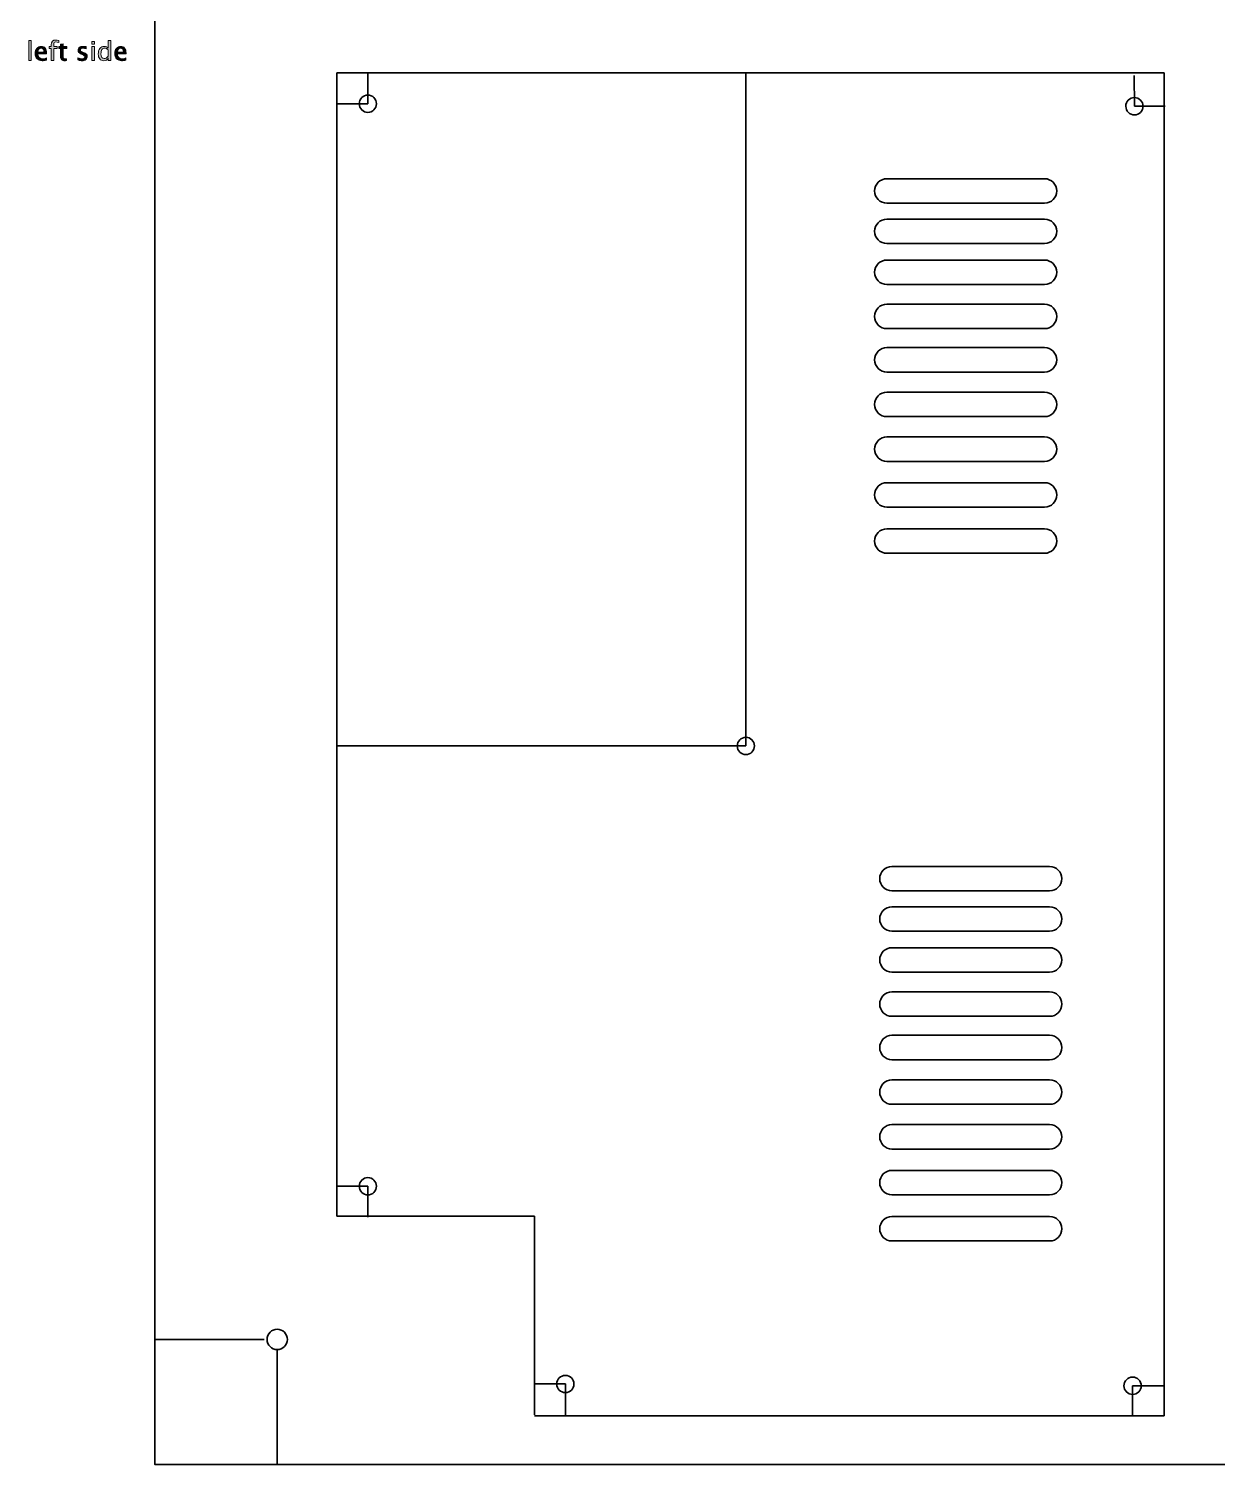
# Model space of a CAD drawing. Header units: inches. Extents: x 4 to 816, y 71 to 806.
# Drawn here: x 3.6 to 188.2, y 215.4 to 438.5 of the extents above; entities that cross this region are included whole.
import ezdxf

# ---------------------------------------------------------------- set-up
doc = ezdxf.new("R2010")
doc.units = ezdxf.units.IN
doc.header["$MEASUREMENT"] = 0
doc.layers.add('Layer 1', color=7, linetype='Continuous')

# ---------------------------------------------------------------- blocks, each defined once
blk = doc.blocks.new('block 12')
at = {"layer": 'Layer 1', "color": 240, "lineweight": 35, "true_color": 0xed1c24}
blk.add_lwpolyline([(23.17, 564.53), (23.17, 215.57), (406.63, 215.57), (406.63, 564.53)], dxfattribs=at)
blk = doc.blocks.new('block 43')
at = {"layer": 'Layer 1', "color": 240, "lineweight": 35, "true_color": 0xed1c24}
blk.add_open_spline([(40.62, 234.97), (40.62, 235.84), (41.33, 236.55), (42.2, 236.55), (43.08, 236.55), (43.78, 235.84), (43.78, 234.97), (43.78, 234.09), (43.08, 233.39), (42.2, 233.39), (41.33, 233.39), (40.62, 234.09), (40.62, 234.97)], degree=3, knots=[0, 0, 0, 0, 1, 1, 1, 2, 2, 2, 3, 3, 3, 4, 4, 4, 4], dxfattribs=at)
blk = doc.blocks.new('block 44')
at = {"layer": 'Layer 1', "color": 140, "lineweight": 35, "true_color": 0x00adef}
blk.add_lwpolyline([(40.15, 234.97), (23.17, 234.97)], dxfattribs=at)
blk = doc.blocks.new('block 45')
at = {"layer": 'Layer 1', "color": 140, "lineweight": 35, "true_color": 0x00adef}
blk.add_lwpolyline([(42.2, 233.41), (42.2, 215.43)], dxfattribs=at)
blk = doc.blocks.new('block 124')
at = {"layer": 'Layer 1', "color": 140, "lineweight": 35, "true_color": 0x00adef}
blk.add_lwpolyline([(82.16, 223.09), (179.94, 223.09)], dxfattribs=at)
blk = doc.blocks.new('block 125')
at = {"layer": 'Layer 1', "color": 140, "lineweight": 35, "true_color": 0x00adef}
blk.add_lwpolyline([(179.94, 223.09), (179.94, 431.6)], dxfattribs=at)
blk = doc.blocks.new('block 126')
at = {"layer": 'Layer 1', "color": 140, "lineweight": 35, "true_color": 0x00adef}
blk.add_lwpolyline([(82.16, 223.26), (82.16, 254.08)], dxfattribs=at)
blk = doc.blocks.new('block 127')
at = {"layer": 'Layer 1', "color": 140, "lineweight": 35, "true_color": 0x00adef}
blk.add_lwpolyline([(82.16, 254.08), (51.48, 254.08)], dxfattribs=at)
blk = doc.blocks.new('block 128')
at = {"layer": 'Layer 1', "color": 140, "lineweight": 35, "true_color": 0x00adef}
blk.add_lwpolyline([(51.48, 254.08), (51.48, 431.6)], dxfattribs=at)
blk = doc.blocks.new('block 129')
at = {"layer": 'Layer 1', "color": 140, "lineweight": 35, "true_color": 0x00adef}
blk.add_lwpolyline([(179.94, 431.6), (51.48, 431.6)], dxfattribs=at)
blk = doc.blocks.new('block 130')
at = {"layer": 'Layer 1', "color": 140, "lineweight": 35, "true_color": 0x00adef}
blk.add_lwpolyline([(56.28, 431.6), (56.28, 426.81)], dxfattribs=at)
blk = doc.blocks.new('block 131')
at = {"layer": 'Layer 1', "color": 140, "lineweight": 35, "true_color": 0x00adef}
blk.add_lwpolyline([(51.48, 426.81), (56.28, 426.81)], dxfattribs=at)
blk = doc.blocks.new('block 132')
at = {"layer": 'Layer 1', "color": 240, "lineweight": 35, "true_color": 0xed1c24}
blk.add_open_spline([(57.61, 426.81), (57.61, 426.07), (57.02, 425.47), (56.28, 425.47), (55.54, 425.47), (54.94, 426.07), (54.94, 426.81), (54.94, 427.55), (55.54, 428.15), (56.28, 428.15), (57.02, 428.15), (57.61, 427.55), (57.61, 426.81)], degree=3, knots=[0, 0, 0, 0, 1, 1, 1, 2, 2, 2, 3, 3, 3, 4, 4, 4, 4], dxfattribs=at)
blk = doc.blocks.new('block 133')
at = {"layer": 'Layer 1', "color": 140, "lineweight": 35, "true_color": 0x00adef}
blk.add_lwpolyline([(180.12, 426.43), (175.32, 426.42)], dxfattribs=at)
blk = doc.blocks.new('block 134')
at = {"layer": 'Layer 1', "color": 140, "lineweight": 35, "true_color": 0x00adef}
blk.add_lwpolyline([(175.31, 431.21), (175.32, 426.42)], dxfattribs=at)
blk = doc.blocks.new('block 135')
at = {"layer": 'Layer 1', "color": 240, "lineweight": 35, "true_color": 0xed1c24}
blk.add_open_spline([(175.33, 425.08), (174.59, 425.08), (173.99, 425.67), (173.99, 426.41), (173.98, 427.15), (174.58, 427.75), (175.32, 427.76), (176.06, 427.76), (176.66, 427.16), (176.66, 426.42), (176.66, 425.68), (176.07, 425.08), (175.33, 425.08)], degree=3, knots=[0, 0, 0, 0, 1, 1, 1, 2, 2, 2, 3, 3, 3, 4, 4, 4, 4], dxfattribs=at)
blk = doc.blocks.new('block 136')
at = {"layer": 'Layer 1', "color": 140, "lineweight": 35, "true_color": 0x00adef}
blk.add_lwpolyline([(51.48, 258.75), (56.28, 258.75)], dxfattribs=at)
blk = doc.blocks.new('block 137')
at = {"layer": 'Layer 1', "color": 140, "lineweight": 35, "true_color": 0x00adef}
blk.add_lwpolyline([(56.28, 253.96), (56.28, 258.75)], dxfattribs=at)
blk = doc.blocks.new('block 138')
at = {"layer": 'Layer 1', "color": 240, "lineweight": 35, "true_color": 0xed1c24}
blk.add_open_spline([(56.28, 260.09), (57.02, 260.09), (57.61, 259.49), (57.61, 258.75), (57.61, 258.01), (57.02, 257.41), (56.28, 257.41), (55.54, 257.41), (54.94, 258.01), (54.94, 258.75), (54.94, 259.49), (55.54, 260.09), (56.28, 260.09)], degree=3, knots=[0, 0, 0, 0, 1, 1, 1, 2, 2, 2, 3, 3, 3, 4, 4, 4, 4], dxfattribs=at)
blk = doc.blocks.new('block 139')
at = {"layer": 'Layer 1', "color": 140, "lineweight": 35, "true_color": 0x00adef}
blk.add_lwpolyline([(82.16, 228.05), (86.95, 228.05)], dxfattribs=at)
blk = doc.blocks.new('block 140')
at = {"layer": 'Layer 1', "color": 140, "lineweight": 35, "true_color": 0x00adef}
blk.add_lwpolyline([(86.95, 223.26), (86.95, 228.05)], dxfattribs=at)
blk = doc.blocks.new('block 141')
at = {"layer": 'Layer 1', "color": 240, "lineweight": 35, "true_color": 0xed1c24}
blk.add_open_spline([(86.95, 229.39), (87.69, 229.39), (88.29, 228.79), (88.29, 228.05), (88.29, 227.31), (87.69, 226.71), (86.95, 226.71), (86.22, 226.71), (85.62, 227.31), (85.62, 228.05), (85.62, 228.79), (86.22, 229.39), (86.95, 229.39)], degree=3, knots=[0, 0, 0, 0, 1, 1, 1, 2, 2, 2, 3, 3, 3, 4, 4, 4, 4], dxfattribs=at)
blk = doc.blocks.new('block 142')
at = {"layer": 'Layer 1', "color": 140, "lineweight": 35, "true_color": 0x00adef}
blk.add_lwpolyline([(175.04, 222.98), (175.04, 227.77)], dxfattribs=at)
blk = doc.blocks.new('block 143')
at = {"layer": 'Layer 1', "color": 140, "lineweight": 35, "true_color": 0x00adef}
blk.add_lwpolyline([(179.83, 227.77), (175.04, 227.77)], dxfattribs=at)
blk = doc.blocks.new('block 144')
at = {"layer": 'Layer 1', "color": 240, "lineweight": 35, "true_color": 0xed1c24}
blk.add_open_spline([(173.7, 227.77), (173.7, 228.51), (174.3, 229.11), (175.04, 229.11), (175.78, 229.11), (176.38, 228.51), (176.38, 227.77), (176.38, 227.03), (175.78, 226.43), (175.04, 226.43), (174.3, 226.43), (173.7, 227.03), (173.7, 227.77)], degree=3, knots=[0, 0, 0, 0, 1, 1, 1, 2, 2, 2, 3, 3, 3, 4, 4, 4, 4], dxfattribs=at)
blk = doc.blocks.new('block 145')
at = {"layer": 'Layer 1', "color": 140, "lineweight": 35, "true_color": 0x00adef}
blk.add_lwpolyline([(114.98, 431.6), (114.98, 327.11)], dxfattribs=at)
blk = doc.blocks.new('block 146')
at = {"layer": 'Layer 1', "color": 140, "lineweight": 35, "true_color": 0x00adef}
blk.add_lwpolyline([(114.98, 327.11), (51.48, 327.11)], dxfattribs=at)
blk = doc.blocks.new('block 147')
at = {"layer": 'Layer 1', "color": 240, "lineweight": 35, "true_color": 0xed1c24}
blk.add_open_spline([(114.98, 325.77), (114.24, 325.77), (113.64, 326.36), (113.64, 327.1), (113.64, 327.84), (114.23, 328.44), (114.97, 328.45), (115.71, 328.45), (116.31, 327.85), (116.31, 327.11), (116.32, 326.37), (115.72, 325.77), (114.98, 325.77)], degree=3, knots=[0, 0, 0, 0, 1, 1, 1, 2, 2, 2, 3, 3, 3, 4, 4, 4, 4], dxfattribs=at)
blk = doc.blocks.new('block 148')
at = {"layer": 'Layer 1', "color": 240, "lineweight": 35, "true_color": 0xed1c24}
blk.add_open_spline([(161.37, 411.38), (161.37, 411.38), (136.87, 411.38), (136.87, 411.38), (135.83, 411.38), (134.97, 412.23), (134.97, 413.27), (134.97, 414.31), (135.83, 415.17), (136.87, 415.17), (136.87, 415.17), (161.37, 415.17), (161.37, 415.17), (162.41, 415.17), (163.26, 414.31), (163.26, 413.27), (163.26, 412.23), (162.41, 411.38), (161.37, 411.38)], degree=3, knots=[0, 0, 0, 0, 1, 1, 1, 2, 2, 2, 3, 3, 3, 4, 4, 4, 5, 5, 5, 6, 6, 6, 6], dxfattribs=at)
blk = doc.blocks.new('block 149')
at = {"layer": 'Layer 1', "color": 240, "lineweight": 35, "true_color": 0xed1c24}
blk.add_open_spline([(161.37, 405.11), (161.37, 405.11), (136.87, 405.11), (136.87, 405.11), (135.83, 405.11), (134.97, 405.96), (134.97, 407), (134.97, 408.04), (135.83, 408.9), (136.87, 408.9), (136.87, 408.9), (161.37, 408.9), (161.37, 408.9), (162.41, 408.9), (163.26, 408.04), (163.26, 407), (163.26, 405.96), (162.41, 405.11), (161.37, 405.11)], degree=3, knots=[0, 0, 0, 0, 1, 1, 1, 2, 2, 2, 3, 3, 3, 4, 4, 4, 5, 5, 5, 6, 6, 6, 6], dxfattribs=at)
blk = doc.blocks.new('block 150')
at = {"layer": 'Layer 1', "color": 240, "lineweight": 35, "true_color": 0xed1c24}
blk.add_open_spline([(161.37, 398.75), (161.37, 398.75), (136.87, 398.75), (136.87, 398.75), (135.83, 398.75), (134.97, 399.61), (134.97, 400.65), (134.97, 401.69), (135.83, 402.54), (136.87, 402.54), (136.87, 402.54), (161.37, 402.54), (161.37, 402.54), (162.41, 402.54), (163.26, 401.69), (163.26, 400.65), (163.26, 399.61), (162.41, 398.75), (161.37, 398.75)], degree=3, knots=[0, 0, 0, 0, 1, 1, 1, 2, 2, 2, 3, 3, 3, 4, 4, 4, 5, 5, 5, 6, 6, 6, 6], dxfattribs=at)
blk = doc.blocks.new('block 151')
at = {"layer": 'Layer 1', "color": 240, "lineweight": 35, "true_color": 0xed1c24}
blk.add_open_spline([(161.37, 391.89), (161.37, 391.89), (136.87, 391.89), (136.87, 391.89), (135.83, 391.89), (134.97, 392.75), (134.97, 393.79), (134.97, 394.83), (135.83, 395.69), (136.87, 395.69), (136.87, 395.69), (161.37, 395.69), (161.37, 395.69), (162.41, 395.69), (163.26, 394.83), (163.26, 393.79), (163.26, 392.75), (162.41, 391.89), (161.37, 391.89)], degree=3, knots=[0, 0, 0, 0, 1, 1, 1, 2, 2, 2, 3, 3, 3, 4, 4, 4, 5, 5, 5, 6, 6, 6, 6], dxfattribs=at)
blk = doc.blocks.new('block 152')
at = {"layer": 'Layer 1', "color": 240, "lineweight": 35, "true_color": 0xed1c24}
blk.add_open_spline([(161.37, 385.15), (161.37, 385.15), (136.87, 385.15), (136.87, 385.15), (135.83, 385.15), (134.97, 386.01), (134.97, 387.05), (134.97, 388.09), (135.83, 388.94), (136.87, 388.94), (136.87, 388.94), (161.37, 388.94), (161.37, 388.94), (162.41, 388.94), (163.26, 388.09), (163.26, 387.05), (163.26, 386.01), (162.41, 385.15), (161.37, 385.15)], degree=3, knots=[0, 0, 0, 0, 1, 1, 1, 2, 2, 2, 3, 3, 3, 4, 4, 4, 5, 5, 5, 6, 6, 6, 6], dxfattribs=at)
blk = doc.blocks.new('block 153')
at = {"layer": 'Layer 1', "color": 240, "lineweight": 35, "true_color": 0xed1c24}
blk.add_open_spline([(161.37, 378.23), (161.37, 378.23), (136.87, 378.23), (136.87, 378.23), (135.83, 378.23), (134.97, 379.08), (134.97, 380.13), (134.97, 381.17), (135.83, 382.02), (136.87, 382.02), (136.87, 382.02), (161.37, 382.02), (161.37, 382.02), (162.41, 382.02), (163.26, 381.17), (163.26, 380.13), (163.26, 379.08), (162.41, 378.23), (161.37, 378.23)], degree=3, knots=[0, 0, 0, 0, 1, 1, 1, 2, 2, 2, 3, 3, 3, 4, 4, 4, 5, 5, 5, 6, 6, 6, 6], dxfattribs=at)
blk = doc.blocks.new('block 154')
at = {"layer": 'Layer 1', "color": 240, "lineweight": 35, "true_color": 0xed1c24}
blk.add_open_spline([(161.37, 371.29), (161.37, 371.29), (136.87, 371.29), (136.87, 371.29), (135.83, 371.29), (134.97, 372.14), (134.97, 373.18), (134.97, 374.22), (135.83, 375.08), (136.87, 375.08), (136.87, 375.08), (161.37, 375.08), (161.37, 375.08), (162.41, 375.08), (163.26, 374.22), (163.26, 373.18), (163.26, 372.14), (162.41, 371.29), (161.37, 371.29)], degree=3, knots=[0, 0, 0, 0, 1, 1, 1, 2, 2, 2, 3, 3, 3, 4, 4, 4, 5, 5, 5, 6, 6, 6, 6], dxfattribs=at)
blk = doc.blocks.new('block 155')
at = {"layer": 'Layer 1', "color": 240, "lineweight": 35, "true_color": 0xed1c24}
blk.add_open_spline([(161.37, 364.18), (161.37, 364.18), (136.87, 364.18), (136.87, 364.18), (135.83, 364.18), (134.97, 365.04), (134.97, 366.08), (134.97, 367.12), (135.83, 367.98), (136.87, 367.98), (136.87, 367.98), (161.37, 367.98), (161.37, 367.98), (162.41, 367.98), (163.26, 367.12), (163.26, 366.08), (163.26, 365.04), (162.41, 364.18), (161.37, 364.18)], degree=3, knots=[0, 0, 0, 0, 1, 1, 1, 2, 2, 2, 3, 3, 3, 4, 4, 4, 5, 5, 5, 6, 6, 6, 6], dxfattribs=at)
blk = doc.blocks.new('block 156')
at = {"layer": 'Layer 1', "color": 240, "lineweight": 35, "true_color": 0xed1c24}
blk.add_open_spline([(161.37, 357.02), (161.37, 357.02), (136.87, 357.02), (136.87, 357.02), (135.83, 357.02), (134.97, 357.87), (134.97, 358.91), (134.97, 359.96), (135.83, 360.81), (136.87, 360.81), (136.87, 360.81), (161.37, 360.81), (161.37, 360.81), (162.41, 360.81), (163.26, 359.96), (163.26, 358.91), (163.26, 357.87), (162.41, 357.02), (161.37, 357.02)], degree=3, knots=[0, 0, 0, 0, 1, 1, 1, 2, 2, 2, 3, 3, 3, 4, 4, 4, 5, 5, 5, 6, 6, 6, 6], dxfattribs=at)
blk = doc.blocks.new('block 157')
at = {"layer": 'Layer 1', "color": 240, "lineweight": 35, "true_color": 0xed1c24}
blk.add_open_spline([(162.16, 304.61), (162.16, 304.61), (137.66, 304.61), (137.66, 304.61), (136.62, 304.61), (135.77, 305.47), (135.77, 306.51), (135.77, 307.55), (136.62, 308.4), (137.66, 308.4), (137.66, 308.4), (162.16, 308.4), (162.16, 308.4), (163.21, 308.4), (164.06, 307.55), (164.06, 306.51), (164.06, 305.47), (163.21, 304.61), (162.16, 304.61)], degree=3, knots=[0, 0, 0, 0, 1, 1, 1, 2, 2, 2, 3, 3, 3, 4, 4, 4, 5, 5, 5, 6, 6, 6, 6], dxfattribs=at)
blk = doc.blocks.new('block 158')
at = {"layer": 'Layer 1', "color": 240, "lineweight": 35, "true_color": 0xed1c24}
blk.add_open_spline([(162.16, 298.34), (162.16, 298.34), (137.66, 298.34), (137.66, 298.34), (136.62, 298.34), (135.77, 299.19), (135.77, 300.24), (135.77, 301.28), (136.62, 302.13), (137.66, 302.13), (137.66, 302.13), (162.16, 302.13), (162.16, 302.13), (163.21, 302.13), (164.06, 301.28), (164.06, 300.24), (164.06, 299.19), (163.21, 298.34), (162.16, 298.34)], degree=3, knots=[0, 0, 0, 0, 1, 1, 1, 2, 2, 2, 3, 3, 3, 4, 4, 4, 5, 5, 5, 6, 6, 6, 6], dxfattribs=at)
blk = doc.blocks.new('block 159')
at = {"layer": 'Layer 1', "color": 240, "lineweight": 35, "true_color": 0xed1c24}
blk.add_open_spline([(162.16, 291.99), (162.16, 291.99), (137.66, 291.99), (137.66, 291.99), (136.62, 291.99), (135.77, 292.84), (135.77, 293.89), (135.77, 294.93), (136.62, 295.78), (137.66, 295.78), (137.66, 295.78), (162.16, 295.78), (162.16, 295.78), (163.21, 295.78), (164.06, 294.93), (164.06, 293.89), (164.06, 292.84), (163.21, 291.99), (162.16, 291.99)], degree=3, knots=[0, 0, 0, 0, 1, 1, 1, 2, 2, 2, 3, 3, 3, 4, 4, 4, 5, 5, 5, 6, 6, 6, 6], dxfattribs=at)
blk = doc.blocks.new('block 160')
at = {"layer": 'Layer 1', "color": 240, "lineweight": 35, "true_color": 0xed1c24}
blk.add_open_spline([(162.16, 285.13), (162.16, 285.13), (137.66, 285.13), (137.66, 285.13), (136.62, 285.13), (135.77, 285.98), (135.77, 287.03), (135.77, 288.07), (136.62, 288.92), (137.66, 288.92), (137.66, 288.92), (162.16, 288.92), (162.16, 288.92), (163.21, 288.92), (164.06, 288.07), (164.06, 287.03), (164.06, 285.98), (163.21, 285.13), (162.16, 285.13)], degree=3, knots=[0, 0, 0, 0, 1, 1, 1, 2, 2, 2, 3, 3, 3, 4, 4, 4, 5, 5, 5, 6, 6, 6, 6], dxfattribs=at)
blk = doc.blocks.new('block 161')
at = {"layer": 'Layer 1', "color": 240, "lineweight": 35, "true_color": 0xed1c24}
blk.add_open_spline([(162.16, 278.39), (162.16, 278.39), (137.66, 278.39), (137.66, 278.39), (136.62, 278.39), (135.77, 279.24), (135.77, 280.28), (135.77, 281.33), (136.62, 282.18), (137.66, 282.18), (137.66, 282.18), (162.16, 282.18), (162.16, 282.18), (163.21, 282.18), (164.06, 281.33), (164.06, 280.28), (164.06, 279.24), (163.21, 278.39), (162.16, 278.39)], degree=3, knots=[0, 0, 0, 0, 1, 1, 1, 2, 2, 2, 3, 3, 3, 4, 4, 4, 5, 5, 5, 6, 6, 6, 6], dxfattribs=at)
blk = doc.blocks.new('block 162')
at = {"layer": 'Layer 1', "color": 240, "lineweight": 35, "true_color": 0xed1c24}
blk.add_open_spline([(162.16, 271.47), (162.16, 271.47), (137.66, 271.47), (137.66, 271.47), (136.62, 271.47), (135.77, 272.32), (135.77, 273.36), (135.77, 274.41), (136.62, 275.26), (137.66, 275.26), (137.66, 275.26), (162.16, 275.26), (162.16, 275.26), (163.21, 275.26), (164.06, 274.41), (164.06, 273.36), (164.06, 272.32), (163.21, 271.47), (162.16, 271.47)], degree=3, knots=[0, 0, 0, 0, 1, 1, 1, 2, 2, 2, 3, 3, 3, 4, 4, 4, 5, 5, 5, 6, 6, 6, 6], dxfattribs=at)
blk = doc.blocks.new('block 163')
at = {"layer": 'Layer 1', "color": 240, "lineweight": 35, "true_color": 0xed1c24}
blk.add_open_spline([(162.16, 264.52), (162.16, 264.52), (137.66, 264.52), (137.66, 264.52), (136.62, 264.52), (135.77, 265.38), (135.77, 266.42), (135.77, 267.46), (136.62, 268.31), (137.66, 268.31), (137.66, 268.31), (162.16, 268.31), (162.16, 268.31), (163.21, 268.31), (164.06, 267.46), (164.06, 266.42), (164.06, 265.38), (163.21, 264.52), (162.16, 264.52)], degree=3, knots=[0, 0, 0, 0, 1, 1, 1, 2, 2, 2, 3, 3, 3, 4, 4, 4, 5, 5, 5, 6, 6, 6, 6], dxfattribs=at)
blk = doc.blocks.new('block 164')
at = {"layer": 'Layer 1', "color": 240, "lineweight": 35, "true_color": 0xed1c24}
blk.add_open_spline([(162.16, 257.42), (162.16, 257.42), (137.66, 257.42), (137.66, 257.42), (136.62, 257.42), (135.77, 258.27), (135.77, 259.32), (135.77, 260.36), (136.62, 261.21), (137.66, 261.21), (137.66, 261.21), (162.16, 261.21), (162.16, 261.21), (163.21, 261.21), (164.06, 260.36), (164.06, 259.32), (164.06, 258.27), (163.21, 257.42), (162.16, 257.42)], degree=3, knots=[0, 0, 0, 0, 1, 1, 1, 2, 2, 2, 3, 3, 3, 4, 4, 4, 5, 5, 5, 6, 6, 6, 6], dxfattribs=at)
blk = doc.blocks.new('block 165')
at = {"layer": 'Layer 1', "color": 240, "lineweight": 35, "true_color": 0xed1c24}
blk.add_open_spline([(162.16, 250.25), (162.16, 250.25), (137.66, 250.25), (137.66, 250.25), (136.62, 250.25), (135.77, 251.11), (135.77, 252.15), (135.77, 253.19), (136.62, 254.05), (137.66, 254.05), (137.66, 254.05), (162.16, 254.05), (162.16, 254.05), (163.21, 254.05), (164.06, 253.19), (164.06, 252.15), (164.06, 251.11), (163.21, 250.25), (162.16, 250.25)], degree=3, knots=[0, 0, 0, 0, 1, 1, 1, 2, 2, 2, 3, 3, 3, 4, 4, 4, 5, 5, 5, 6, 6, 6, 6], dxfattribs=at)
blk = doc.blocks.new('block 326')
at = {"layer": 'Layer 1', "true_color": 0x231f20}
h = blk.add_hatch(color=250, dxfattribs=at)
h.dxf.hatch_style = 2
h.paths.add_polyline_path([(3.61, 433.53), (3.61, 436.65), (4, 436.65), (4, 433.53)])
h = blk.add_hatch(color=250, dxfattribs=at)
h.dxf.hatch_style = 2
edge = h.paths.add_edge_path()
edge.add_spline(control_points=[(6.36, 433.59), (6.1, 433.51), (5.88, 433.48), (5.69, 433.48), (5.37, 433.48), (5.11, 433.58), (4.91, 433.79), (4.71, 434), (4.61, 434.27), (4.61, 434.61), (4.61, 434.94), (4.7, 435.2), (4.88, 435.41), (5.05, 435.62), (5.28, 435.72), (5.55, 435.72), (5.81, 435.72), (6.02, 435.63), (6.16, 435.45), (6.3, 435.26), (6.37, 435), (6.37, 434.66), (6.37, 434.66), (6.37, 434.54), (6.37, 434.54), (6.37, 434.54), (5.01, 434.54), (5.01, 434.54), (5.07, 434.03), (5.32, 433.77), (5.76, 433.77), (5.92, 433.77), (6.12, 433.82), (6.36, 433.91), (6.36, 433.91), (6.36, 433.59), (6.36, 433.59)], knot_values=[0, 0, 0, 0, 1, 1, 1, 2, 2, 2, 3, 3, 3, 4, 4, 4, 5, 5, 5, 6, 6, 6, 7, 7, 7, 8, 8, 8, 9, 9, 9, 10, 10, 10, 11, 11, 11, 12, 12, 12, 12], degree=3, periodic=1)
edge = h.paths.add_edge_path()
edge.add_spline(control_points=[(5.03, 434.83), (5.03, 434.83), (5.98, 434.83), (5.98, 434.83), (5.98, 435.23), (5.83, 435.43), (5.53, 435.43), (5.23, 435.43), (5.06, 435.23), (5.03, 434.83)], knot_values=[0, 0, 0, 0, 1, 1, 1, 2, 2, 2, 3, 3, 3, 3], degree=3, periodic=1)
h = blk.add_hatch(color=250, dxfattribs=at)
h.dxf.hatch_style = 2
edge = h.paths.add_edge_path()
edge.add_spline(control_points=[(7.12, 433.53), (7.12, 433.53), (7.12, 435.38), (7.12, 435.38), (7.12, 435.38), (6.81, 435.38), (6.81, 435.38), (6.81, 435.38), (6.81, 435.68), (6.81, 435.68), (6.81, 435.68), (7.12, 435.68), (7.12, 435.68), (7.12, 435.68), (7.12, 435.93), (7.12, 435.93), (7.12, 436.45), (7.35, 436.7), (7.82, 436.7), (7.95, 436.7), (8.1, 436.68), (8.27, 436.64), (8.27, 436.64), (8.27, 436.33), (8.27, 436.33), (8.09, 436.38), (7.95, 436.41), (7.84, 436.41), (7.71, 436.41), (7.63, 436.38), (7.58, 436.32), (7.53, 436.26), (7.51, 436.14), (7.51, 435.98), (7.51, 435.98), (7.51, 435.68), (7.51, 435.68), (7.51, 435.68), (8.05, 435.68), (8.05, 435.68), (8.05, 435.68), (8.05, 435.38), (8.05, 435.38), (8.05, 435.38), (7.51, 435.38), (7.51, 435.38), (7.51, 435.38), (7.51, 433.53), (7.51, 433.53), (7.51, 433.53), (7.12, 433.53), (7.12, 433.53)], knot_values=[0, 0, 0, 0, 1, 1, 1, 2, 2, 2, 3, 3, 3, 4, 4, 4, 5, 5, 5, 6, 6, 6, 7, 7, 7, 8, 8, 8, 9, 9, 9, 10, 10, 10, 11, 11, 11, 12, 12, 12, 13, 13, 13, 14, 14, 14, 15, 15, 15, 16, 16, 16, 17, 17, 17, 17], degree=3, periodic=1)
h = blk.add_hatch(color=250, dxfattribs=at)
h.dxf.hatch_style = 2
edge = h.paths.add_edge_path()
edge.add_spline(control_points=[(9.5, 433.53), (9.38, 433.49), (9.27, 433.48), (9.18, 433.48), (8.98, 433.48), (8.83, 433.53), (8.72, 433.65), (8.61, 433.76), (8.55, 433.92), (8.55, 434.12), (8.55, 434.12), (8.55, 435.38), (8.55, 435.38), (8.55, 435.38), (8.28, 435.38), (8.28, 435.38), (8.28, 435.38), (8.28, 435.68), (8.28, 435.68), (8.28, 435.68), (8.55, 435.68), (8.55, 435.68), (8.55, 435.68), (8.55, 436.07), (8.55, 436.07), (8.55, 436.07), (8.94, 436.1), (8.94, 436.1), (8.94, 436.1), (8.94, 435.68), (8.94, 435.68), (8.94, 435.68), (9.51, 435.68), (9.51, 435.68), (9.51, 435.68), (9.51, 435.38), (9.51, 435.38), (9.51, 435.38), (8.94, 435.38), (8.94, 435.38), (8.94, 435.38), (8.94, 434.19), (8.94, 434.19), (8.94, 433.91), (9.06, 433.77), (9.31, 433.77), (9.36, 433.77), (9.42, 433.78), (9.5, 433.79), (9.5, 433.79), (9.5, 433.53), (9.5, 433.53)], knot_values=[0, 0, 0, 0, 1, 1, 1, 2, 2, 2, 3, 3, 3, 4, 4, 4, 5, 5, 5, 6, 6, 6, 7, 7, 7, 8, 8, 8, 9, 9, 9, 10, 10, 10, 11, 11, 11, 12, 12, 12, 13, 13, 13, 14, 14, 14, 15, 15, 15, 16, 16, 16, 17, 17, 17, 17], degree=3, periodic=1)
h = blk.add_hatch(color=250, dxfattribs=at)
h.dxf.hatch_style = 2
edge = h.paths.add_edge_path()
edge.add_spline(control_points=[(11.26, 433.6), (11.26, 433.6), (11.26, 433.96), (11.26, 433.96), (11.51, 433.83), (11.74, 433.77), (11.93, 433.77), (12.04, 433.77), (12.13, 433.8), (12.2, 433.86), (12.28, 433.92), (12.32, 434), (12.32, 434.09), (12.32, 434.22), (12.21, 434.33), (12, 434.42), (12, 434.42), (11.78, 434.52), (11.78, 434.52), (11.44, 434.66), (11.27, 434.86), (11.27, 435.12), (11.27, 435.31), (11.34, 435.46), (11.47, 435.56), (11.6, 435.67), (11.78, 435.72), (12.02, 435.72), (12.14, 435.72), (12.29, 435.71), (12.46, 435.68), (12.46, 435.68), (12.54, 435.66), (12.54, 435.66), (12.54, 435.66), (12.54, 435.33), (12.54, 435.33), (12.33, 435.4), (12.15, 435.43), (12.02, 435.43), (11.91, 435.43), (11.82, 435.41), (11.75, 435.36), (11.68, 435.31), (11.65, 435.24), (11.65, 435.16), (11.65, 435.04), (11.74, 434.94), (11.93, 434.86), (11.93, 434.86), (12.12, 434.78), (12.12, 434.78), (12.33, 434.69), (12.48, 434.6), (12.57, 434.5), (12.66, 434.4), (12.71, 434.27), (12.71, 434.12), (12.71, 433.93), (12.63, 433.78), (12.48, 433.66), (12.33, 433.54), (12.14, 433.48), (11.91, 433.48), (11.73, 433.48), (11.51, 433.52), (11.26, 433.6)], knot_values=[0, 0, 0, 0, 1, 1, 1, 2, 2, 2, 3, 3, 3, 4, 4, 4, 5, 5, 5, 6, 6, 6, 7, 7, 7, 8, 8, 8, 9, 9, 9, 10, 10, 10, 11, 11, 11, 12, 12, 12, 13, 13, 13, 14, 14, 14, 15, 15, 15, 16, 16, 16, 17, 17, 17, 18, 18, 18, 19, 19, 19, 20, 20, 20, 21, 21, 21, 22, 22, 22, 22], degree=3, periodic=1)
h = blk.add_hatch(color=250, dxfattribs=at)
h.dxf.hatch_style = 2
h.paths.add_polyline_path([(13.41, 436.07), (13.41, 436.46), (13.8, 436.46), (13.8, 436.07)])
h.paths.add_polyline_path([(13.41, 433.53), (13.41, 435.68), (13.8, 435.68), (13.8, 433.53)])
h = blk.add_hatch(color=250, dxfattribs=at)
h.dxf.hatch_style = 2
edge = h.paths.add_edge_path()
edge.add_spline(control_points=[(15.96, 433.53), (15.96, 433.53), (15.96, 433.93), (15.96, 433.93), (15.8, 433.63), (15.57, 433.48), (15.25, 433.48), (14.99, 433.48), (14.78, 433.57), (14.63, 433.76), (14.48, 433.95), (14.41, 434.21), (14.41, 434.53), (14.41, 434.89), (14.49, 435.18), (14.66, 435.4), (14.83, 435.62), (15.05, 435.72), (15.33, 435.72), (15.58, 435.72), (15.8, 435.63), (15.96, 435.43), (15.96, 435.43), (15.96, 436.65), (15.96, 436.65), (15.96, 436.65), (16.35, 436.65), (16.35, 436.65), (16.35, 436.65), (16.35, 433.53), (16.35, 433.53), (16.35, 433.53), (15.96, 433.53), (15.96, 433.53)], knot_values=[0, 0, 0, 0, 1, 1, 1, 2, 2, 2, 3, 3, 3, 4, 4, 4, 5, 5, 5, 6, 6, 6, 7, 7, 7, 8, 8, 8, 9, 9, 9, 10, 10, 10, 11, 11, 11, 11], degree=3, periodic=1)
edge = h.paths.add_edge_path()
edge.add_spline(control_points=[(15.96, 435.16), (15.76, 435.34), (15.57, 435.43), (15.39, 435.43), (15.21, 435.43), (15.07, 435.36), (14.97, 435.21), (14.88, 435.06), (14.83, 434.85), (14.83, 434.57), (14.83, 434.07), (14.99, 433.82), (15.33, 433.82), (15.54, 433.82), (15.76, 433.94), (15.96, 434.17), (15.96, 434.17), (15.96, 435.16), (15.96, 435.16)], knot_values=[0, 0, 0, 0, 1, 1, 1, 2, 2, 2, 3, 3, 3, 4, 4, 4, 5, 5, 5, 6, 6, 6, 6], degree=3, periodic=1)
h = blk.add_hatch(color=250, dxfattribs=at)
h.dxf.hatch_style = 2
edge = h.paths.add_edge_path()
edge.add_spline(control_points=[(18.71, 433.59), (18.45, 433.51), (18.23, 433.48), (18.04, 433.48), (17.72, 433.48), (17.46, 433.58), (17.26, 433.79), (17.06, 434), (16.96, 434.27), (16.96, 434.61), (16.96, 434.94), (17.05, 435.2), (17.23, 435.41), (17.41, 435.62), (17.63, 435.72), (17.91, 435.72), (18.17, 435.72), (18.37, 435.63), (18.51, 435.45), (18.65, 435.26), (18.72, 435), (18.72, 434.66), (18.72, 434.66), (18.72, 434.54), (18.72, 434.54), (18.72, 434.54), (17.36, 434.54), (17.36, 434.54), (17.42, 434.03), (17.67, 433.77), (18.11, 433.77), (18.28, 433.77), (18.48, 433.82), (18.71, 433.91), (18.71, 433.91), (18.71, 433.59), (18.71, 433.59)], knot_values=[0, 0, 0, 0, 1, 1, 1, 2, 2, 2, 3, 3, 3, 4, 4, 4, 5, 5, 5, 6, 6, 6, 7, 7, 7, 8, 8, 8, 9, 9, 9, 10, 10, 10, 11, 11, 11, 12, 12, 12, 12], degree=3, periodic=1)
edge = h.paths.add_edge_path()
edge.add_spline(control_points=[(17.38, 434.83), (17.38, 434.83), (18.33, 434.83), (18.33, 434.83), (18.33, 435.23), (18.18, 435.43), (17.88, 435.43), (17.58, 435.43), (17.41, 435.23), (17.38, 434.83)], knot_values=[0, 0, 0, 0, 1, 1, 1, 2, 2, 2, 3, 3, 3, 3], degree=3, periodic=1)
at = {"layer": 'Layer 1', "lineweight": 0}
for points in [[(3.61, 433.53), (3.61, 436.65), (4, 436.65), (4, 433.53), (3.61, 433.53)], [(13.41, 436.07), (13.41, 436.46), (13.8, 436.46), (13.8, 436.07), (13.41, 436.07)], [(13.41, 433.53), (13.41, 435.68), (13.8, 435.68), (13.8, 433.53), (13.41, 433.53)]]:
    blk.add_lwpolyline(points, dxfattribs=at)
for points, knots in [([(6.36, 433.59), (6.1, 433.51), (5.88, 433.48), (5.69, 433.48), (5.37, 433.48), (5.11, 433.58), (4.91, 433.79), (4.71, 434), (4.61, 434.27), (4.61, 434.61), (4.61, 434.94), (4.7, 435.2), (4.88, 435.41), (5.05, 435.62), (5.28, 435.72), (5.55, 435.72), (5.81, 435.72), (6.02, 435.63), (6.16, 435.45), (6.3, 435.26), (6.37, 435), (6.37, 434.66), (6.37, 434.66), (6.37, 434.54), (6.37, 434.54), (6.37, 434.54), (5.01, 434.54), (5.01, 434.54), (5.07, 434.03), (5.32, 433.77), (5.76, 433.77), (5.92, 433.77), (6.12, 433.82), (6.36, 433.91), (6.36, 433.91), (6.36, 433.59), (6.36, 433.59)], [0, 0, 0, 0, 1, 1, 1, 2, 2, 2, 3, 3, 3, 4, 4, 4, 5, 5, 5, 6, 6, 6, 7, 7, 7, 8, 8, 8, 9, 9, 9, 10, 10, 10, 11, 11, 11, 12, 12, 12, 12]), ([(5.03, 434.83), (5.03, 434.83), (5.98, 434.83), (5.98, 434.83), (5.98, 435.23), (5.83, 435.43), (5.53, 435.43), (5.23, 435.43), (5.06, 435.23), (5.03, 434.83)], [0, 0, 0, 0, 1, 1, 1, 2, 2, 2, 3, 3, 3, 3]), ([(7.12, 433.53), (7.12, 433.53), (7.12, 435.38), (7.12, 435.38), (7.12, 435.38), (6.81, 435.38), (6.81, 435.38), (6.81, 435.38), (6.81, 435.68), (6.81, 435.68), (6.81, 435.68), (7.12, 435.68), (7.12, 435.68), (7.12, 435.68), (7.12, 435.93), (7.12, 435.93), (7.12, 436.45), (7.35, 436.7), (7.82, 436.7), (7.95, 436.7), (8.1, 436.68), (8.27, 436.64), (8.27, 436.64), (8.27, 436.33), (8.27, 436.33), (8.09, 436.38), (7.95, 436.41), (7.84, 436.41), (7.71, 436.41), (7.63, 436.38), (7.58, 436.32), (7.53, 436.26), (7.51, 436.14), (7.51, 435.98), (7.51, 435.98), (7.51, 435.68), (7.51, 435.68), (7.51, 435.68), (8.05, 435.68), (8.05, 435.68), (8.05, 435.68), (8.05, 435.38), (8.05, 435.38), (8.05, 435.38), (7.51, 435.38), (7.51, 435.38), (7.51, 435.38), (7.51, 433.53), (7.51, 433.53), (7.51, 433.53), (7.12, 433.53), (7.12, 433.53)], [0, 0, 0, 0, 1, 1, 1, 2, 2, 2, 3, 3, 3, 4, 4, 4, 5, 5, 5, 6, 6, 6, 7, 7, 7, 8, 8, 8, 9, 9, 9, 10, 10, 10, 11, 11, 11, 12, 12, 12, 13, 13, 13, 14, 14, 14, 15, 15, 15, 16, 16, 16, 17, 17, 17, 17]), ([(9.5, 433.53), (9.38, 433.49), (9.27, 433.48), (9.18, 433.48), (8.98, 433.48), (8.83, 433.53), (8.72, 433.65), (8.61, 433.76), (8.55, 433.92), (8.55, 434.12), (8.55, 434.12), (8.55, 435.38), (8.55, 435.38), (8.55, 435.38), (8.28, 435.38), (8.28, 435.38), (8.28, 435.38), (8.28, 435.68), (8.28, 435.68), (8.28, 435.68), (8.55, 435.68), (8.55, 435.68), (8.55, 435.68), (8.55, 436.07), (8.55, 436.07), (8.55, 436.07), (8.94, 436.1), (8.94, 436.1), (8.94, 436.1), (8.94, 435.68), (8.94, 435.68), (8.94, 435.68), (9.51, 435.68), (9.51, 435.68), (9.51, 435.68), (9.51, 435.38), (9.51, 435.38), (9.51, 435.38), (8.94, 435.38), (8.94, 435.38), (8.94, 435.38), (8.94, 434.19), (8.94, 434.19), (8.94, 433.91), (9.06, 433.77), (9.31, 433.77), (9.36, 433.77), (9.42, 433.78), (9.5, 433.79), (9.5, 433.79), (9.5, 433.53), (9.5, 433.53)], [0, 0, 0, 0, 1, 1, 1, 2, 2, 2, 3, 3, 3, 4, 4, 4, 5, 5, 5, 6, 6, 6, 7, 7, 7, 8, 8, 8, 9, 9, 9, 10, 10, 10, 11, 11, 11, 12, 12, 12, 13, 13, 13, 14, 14, 14, 15, 15, 15, 16, 16, 16, 17, 17, 17, 17]), ([(11.26, 433.6), (11.26, 433.6), (11.26, 433.96), (11.26, 433.96), (11.51, 433.83), (11.74, 433.77), (11.93, 433.77), (12.04, 433.77), (12.13, 433.8), (12.2, 433.86), (12.28, 433.92), (12.32, 434), (12.32, 434.09), (12.32, 434.22), (12.21, 434.33), (12, 434.42), (12, 434.42), (11.78, 434.52), (11.78, 434.52), (11.44, 434.66), (11.27, 434.86), (11.27, 435.12), (11.27, 435.31), (11.34, 435.46), (11.47, 435.56), (11.6, 435.67), (11.78, 435.72), (12.02, 435.72), (12.14, 435.72), (12.29, 435.71), (12.46, 435.68), (12.46, 435.68), (12.54, 435.66), (12.54, 435.66), (12.54, 435.66), (12.54, 435.33), (12.54, 435.33), (12.33, 435.4), (12.15, 435.43), (12.02, 435.43), (11.91, 435.43), (11.82, 435.41), (11.75, 435.36), (11.68, 435.31), (11.65, 435.24), (11.65, 435.16), (11.65, 435.04), (11.74, 434.94), (11.93, 434.86), (11.93, 434.86), (12.12, 434.78), (12.12, 434.78), (12.33, 434.69), (12.48, 434.6), (12.57, 434.5), (12.66, 434.4), (12.71, 434.27), (12.71, 434.12), (12.71, 433.93), (12.63, 433.78), (12.48, 433.66), (12.33, 433.54), (12.14, 433.48), (11.91, 433.48), (11.73, 433.48), (11.51, 433.52), (11.26, 433.6)], [0, 0, 0, 0, 1, 1, 1, 2, 2, 2, 3, 3, 3, 4, 4, 4, 5, 5, 5, 6, 6, 6, 7, 7, 7, 8, 8, 8, 9, 9, 9, 10, 10, 10, 11, 11, 11, 12, 12, 12, 13, 13, 13, 14, 14, 14, 15, 15, 15, 16, 16, 16, 17, 17, 17, 18, 18, 18, 19, 19, 19, 20, 20, 20, 21, 21, 21, 22, 22, 22, 22]), ([(15.96, 433.53), (15.96, 433.53), (15.96, 433.93), (15.96, 433.93), (15.8, 433.63), (15.57, 433.48), (15.25, 433.48), (14.99, 433.48), (14.78, 433.57), (14.63, 433.76), (14.48, 433.95), (14.41, 434.21), (14.41, 434.53), (14.41, 434.89), (14.49, 435.18), (14.66, 435.4), (14.83, 435.62), (15.05, 435.72), (15.33, 435.72), (15.58, 435.72), (15.8, 435.63), (15.96, 435.43), (15.96, 435.43), (15.96, 436.65), (15.96, 436.65), (15.96, 436.65), (16.35, 436.65), (16.35, 436.65), (16.35, 436.65), (16.35, 433.53), (16.35, 433.53), (16.35, 433.53), (15.96, 433.53), (15.96, 433.53)], [0, 0, 0, 0, 1, 1, 1, 2, 2, 2, 3, 3, 3, 4, 4, 4, 5, 5, 5, 6, 6, 6, 7, 7, 7, 8, 8, 8, 9, 9, 9, 10, 10, 10, 11, 11, 11, 11]), ([(15.96, 435.16), (15.76, 435.34), (15.57, 435.43), (15.39, 435.43), (15.21, 435.43), (15.07, 435.36), (14.97, 435.21), (14.88, 435.06), (14.83, 434.85), (14.83, 434.57), (14.83, 434.07), (14.99, 433.82), (15.33, 433.82), (15.54, 433.82), (15.76, 433.94), (15.96, 434.17), (15.96, 434.17), (15.96, 435.16), (15.96, 435.16)], [0, 0, 0, 0, 1, 1, 1, 2, 2, 2, 3, 3, 3, 4, 4, 4, 5, 5, 5, 6, 6, 6, 6]), ([(18.71, 433.59), (18.45, 433.51), (18.23, 433.48), (18.04, 433.48), (17.72, 433.48), (17.46, 433.58), (17.26, 433.79), (17.06, 434), (16.96, 434.27), (16.96, 434.61), (16.96, 434.94), (17.05, 435.2), (17.23, 435.41), (17.41, 435.62), (17.63, 435.72), (17.91, 435.72), (18.17, 435.72), (18.37, 435.63), (18.51, 435.45), (18.65, 435.26), (18.72, 435), (18.72, 434.66), (18.72, 434.66), (18.72, 434.54), (18.72, 434.54), (18.72, 434.54), (17.36, 434.54), (17.36, 434.54), (17.42, 434.03), (17.67, 433.77), (18.11, 433.77), (18.28, 433.77), (18.48, 433.82), (18.71, 433.91), (18.71, 433.91), (18.71, 433.59), (18.71, 433.59)], [0, 0, 0, 0, 1, 1, 1, 2, 2, 2, 3, 3, 3, 4, 4, 4, 5, 5, 5, 6, 6, 6, 7, 7, 7, 8, 8, 8, 9, 9, 9, 10, 10, 10, 11, 11, 11, 12, 12, 12, 12]), ([(17.38, 434.83), (17.38, 434.83), (18.33, 434.83), (18.33, 434.83), (18.33, 435.23), (18.18, 435.43), (17.88, 435.43), (17.58, 435.43), (17.41, 435.23), (17.38, 434.83)], [0, 0, 0, 0, 1, 1, 1, 2, 2, 2, 3, 3, 3, 3])]:
    blk.add_open_spline(points, degree=3, knots=knots, dxfattribs=at)
blk = doc.blocks.new('block 325')
at = {"layer": 'Layer 1'}
blk.add_blockref('block 326', (0, 0), dxfattribs=at)

msp = doc.modelspace()

# ---------------------------------------------------------------- block references
at = {"layer": 'Layer 1'}
for name in ['block 12', 'block 325', 'block 128', 'block 129', 'block 130', 'block 145', 'block 134', 'block 125', 'block 131', 'block 132', 'block 135', 'block 133', 'block 148', 'block 149', 'block 150', 'block 151', 'block 152', 'block 153', 'block 154', 'block 155', 'block 156', 'block 147', 'block 146', 'block 157', 'block 158', 'block 159', 'block 160', 'block 161', 'block 162', 'block 163', 'block 164', 'block 136', 'block 138', 'block 137', 'block 127', 'block 126', 'block 165', 'block 43', 'block 44', 'block 45', 'block 139', 'block 141', 'block 140', 'block 144', 'block 142', 'block 143', 'block 124']:
    msp.add_blockref(name, (0, 0), dxfattribs=at)

doc.saveas('drawing.dxf')
